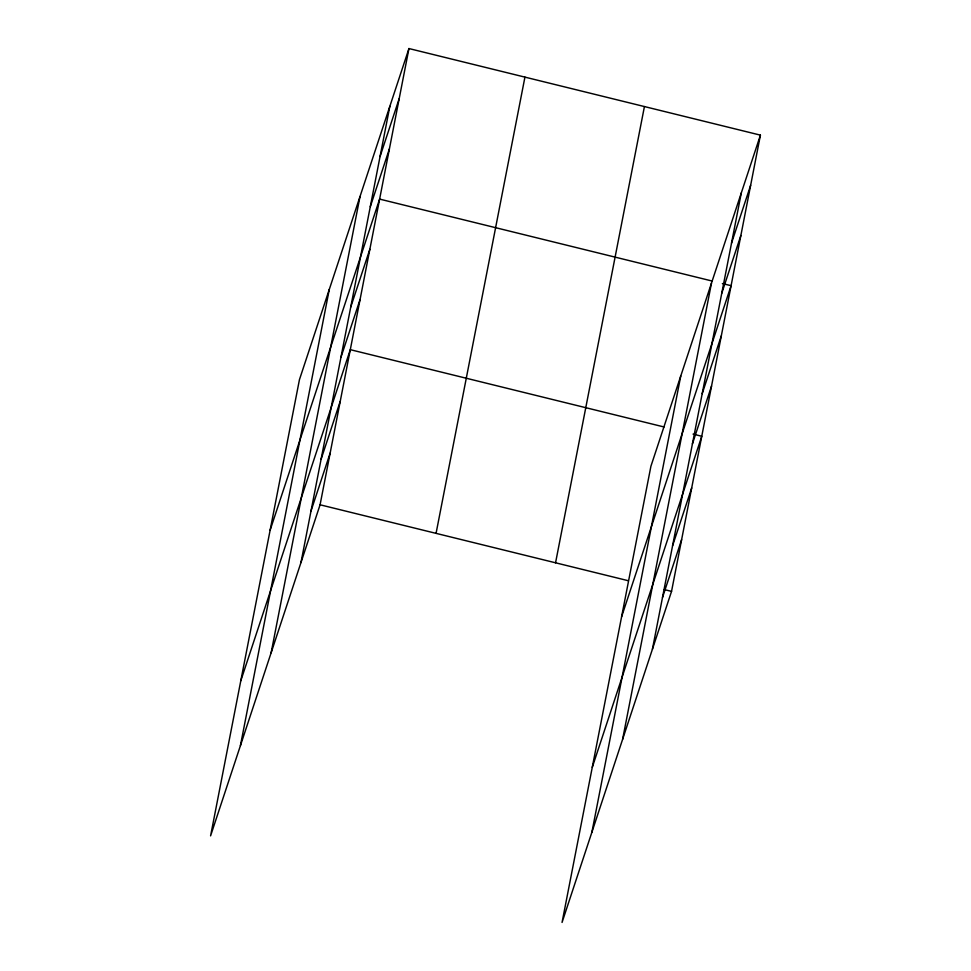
<?xml version="1.0" encoding="UTF-8"?>
<svg xmlns="http://www.w3.org/2000/svg" width="971" height="971" viewBox="0 0 971 971"><rect width="100%" height="100%" fill="white"/><g stroke="black" fill="none" stroke-linecap="round" stroke-linejoin="round"><path stroke-width="1.46" d="M240.407 745.679L329.278 289.443M271.14 652.767L360.01 196.53M300.961 562.585L389.832 106.349M408.949 48.55L299.456 379.625L210.586 835.861L320.078 504.786L408.949 48.55L760.414 135.139L671.544 591.375L562.051 922.45L650.922 466.214L760.414 135.139M436.064 533.37L524.935 77.122M555.558 562.804L644.428 106.567M591.885 832.268L680.744 376.032M622.605 739.356L711.476 283.119M652.427 649.174L741.298 192.938M380.049 156.537L399.166 98.739M370.279 206.726L389.395 148.927M270.132 530.178L379.625 199.104L712.241 281.056M350.725 307.091L369.842 249.292M340.955 357.279L360.071 299.481M240.808 680.744L350.3 349.669L664.067 426.973M321.11 459.174L340.226 401.375M311.036 510.88L330.152 453.081M731.527 243.114L750.632 185.327M721.744 293.303L740.861 235.504M621.598 616.767L731.09 285.692L722.388 283.556M702.191 393.68L721.307 335.881M692.42 443.868L711.537 386.07M592.274 767.333L701.766 436.258L693.063 434.11M672.575 545.763L691.692 487.964M662.501 597.468L681.618 539.67M320.078 504.786L628.055 580.658M664.298 589.591L671.544 591.375"/></g></svg>
